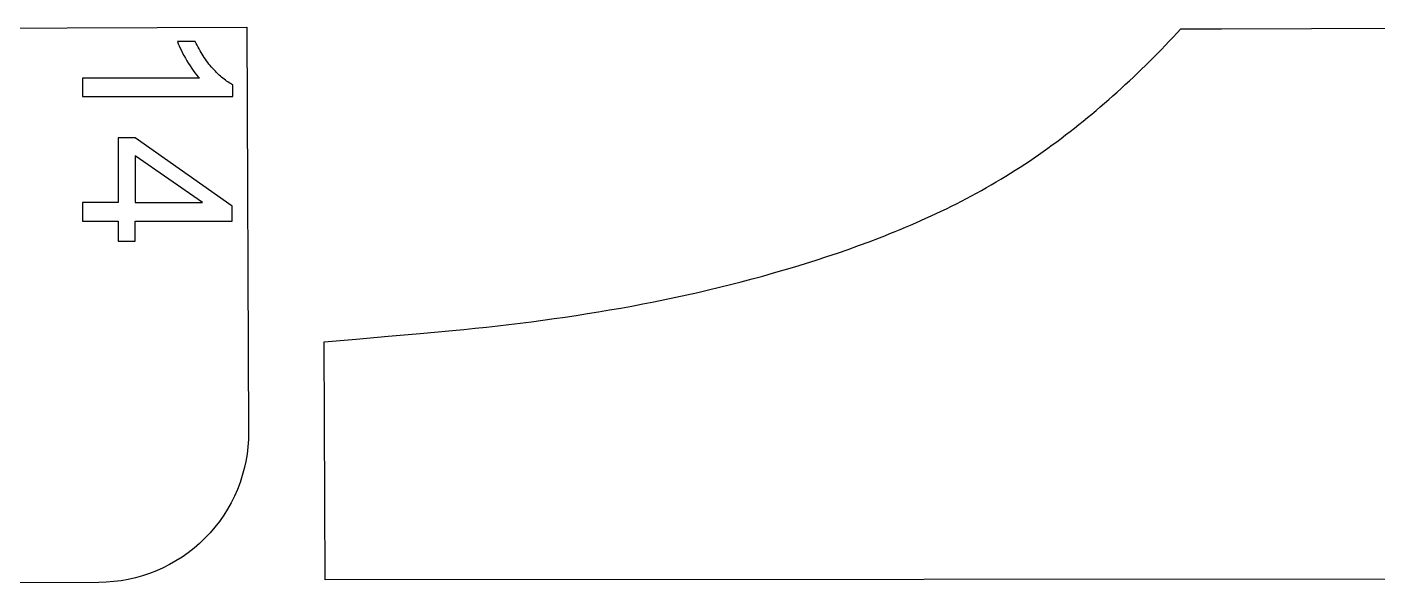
# Model space of a CAD drawing. Extents: x -8894 to -3022, y 6798 to 8329.
# Drawn here: x -8518.4 to -8067.5, y 8143.7 to 8329.3 of the extents above; entities that cross this region are included whole.
import ezdxf

# ---------------------------------------------------------------- set-up
doc = ezdxf.new("R2010")
doc.units = 0
doc.layers.add('LAYER_03', color=7, linetype='CONTINUOUS')
doc.layers.add('STEVILKE', color=7, linetype='CONTINUOUS')

msp = doc.modelspace()

# ---------------------------------------------------------------- linework, layer by layer
at = {"layer": 'LAYER_03'}
msp.add_lwpolyline([(-8595.02, 8328.63), (-8445.02, 8329.28), (-8444.43, 8194.13, -0.415325), (-8494.41, 8143.91), (-8894.22, 8143.7)], format="xyb", dxfattribs=at)
msp.add_lwpolyline([(-8019.1, 8144.99), (-8418.91, 8144.76), (-8419.26, 8224.14), (-8408.55, 8225.08), (-8397.84, 8226.03), (-8387.13, 8227), (-8376.43, 8227.99), (-8372.64, 8228.35), (-8368.86, 8228.73), (-8365.08, 8229.13), (-8361.3, 8229.54), (-8357.53, 8229.98), (-8353.75, 8230.44), (-8349.98, 8230.92), (-8346.21, 8231.41), (-8342.49, 8231.93), (-8338.78, 8232.46), (-8335.06, 8233.02), (-8331.35, 8233.6), (-8327.64, 8234.2), (-8323.94, 8234.82), (-8320.24, 8235.47), (-8316.55, 8236.14), (-8312.86, 8236.84), (-8309.18, 8237.56), (-8305.5, 8238.3), (-8301.84, 8239.07), (-8298.18, 8239.87), (-8294.53, 8240.69), (-8290.89, 8241.54), (-8287.25, 8242.41), (-8283.63, 8243.31), (-8280.01, 8244.24), (-8276.4, 8245.19), (-8272.8, 8246.16), (-8269.21, 8247.17), (-8265.63, 8248.2), (-8262.06, 8249.26), (-8258.5, 8250.35), (-8254.94, 8251.48), (-8251.4, 8252.63), (-8247.87, 8253.82), (-8244.35, 8255.05), (-8240.84, 8256.3), (-8237.35, 8257.6), (-8233.86, 8258.93), (-8232.12, 8259.62), (-8230.39, 8260.31), (-8228.66, 8261.01), (-8226.93, 8261.72), (-8225.2, 8262.44), (-8223.48, 8263.17), (-8221.77, 8263.92), (-8220.05, 8264.67), (-8218.34, 8265.44), (-8216.64, 8266.22), (-8214.93, 8267.01), (-8213.24, 8267.81), (-8211.54, 8268.63), (-8209.85, 8269.46), (-8208.17, 8270.31), (-8206.49, 8271.17), (-8204.81, 8272.04), (-8203.14, 8272.93), (-8201.48, 8273.83), (-8199.83, 8274.74), (-8198.18, 8275.67), (-8196.55, 8276.6), (-8194.92, 8277.55), (-8193.31, 8278.52), (-8191.71, 8279.49), (-8190.11, 8280.48), (-8188.53, 8281.47), (-8186.95, 8282.48), (-8185.39, 8283.51), (-8183.83, 8284.54), (-8182.28, 8285.59), (-8180.75, 8286.65), (-8179.22, 8287.72), (-8177.7, 8288.8), (-8176.2, 8289.9), (-8174.7, 8291), (-8173.21, 8292.12), (-8171.72, 8293.24), (-8170.25, 8294.38), (-8168.79, 8295.53), (-8167.33, 8296.69), (-8165.88, 8297.86), (-8164.44, 8299.03), (-8163.01, 8300.22), (-8161.58, 8301.42), (-8160.16, 8302.62), (-8158.75, 8303.84), (-8157.35, 8305.06), (-8155.95, 8306.3), (-8154.56, 8307.54), (-8153.18, 8308.79), (-8151.8, 8310.05), (-8150.44, 8311.32), (-8149.08, 8312.59), (-8147.72, 8313.88), (-8146.38, 8315.18), (-8145.04, 8316.48), (-8143.71, 8317.8), (-8142.38, 8319.12), (-8141.07, 8320.45), (-8139.76, 8321.79), (-8138.45, 8323.14), (-8137.16, 8324.5), (-8135.87, 8325.86), (-8134.58, 8327.24), (-8133.31, 8328.62), (-8119.71, 8328.63), (-7969.71, 8329.28)], dxfattribs=at)
at = {"layer": 'STEVILKE'}
for points in [[(-8460.8, 8312.17), (-8499.89, 8312.17), (-8499.89, 8306.03), (-8449.72, 8306.03), (-8449.72, 8309.99), (-8450.13, 8310.2), (-8450.53, 8310.42), (-8450.94, 8310.67), (-8451.35, 8310.93), (-8451.77, 8311.21), (-8452.18, 8311.5), (-8452.59, 8311.82), (-8453.01, 8312.15), (-8453.43, 8312.5), (-8453.85, 8312.87), (-8454.27, 8313.25), (-8454.69, 8313.65), (-8455.12, 8314.07), (-8455.54, 8314.51), (-8455.97, 8314.97), (-8456.4, 8315.44), (-8456.83, 8315.93), (-8457.25, 8316.42), (-8457.66, 8316.93), (-8458.06, 8317.45), (-8458.45, 8317.97), (-8458.84, 8318.51), (-8459.22, 8319.06), (-8459.59, 8319.61), (-8459.95, 8320.18), (-8460.31, 8320.76), (-8460.65, 8321.35), (-8460.99, 8321.95), (-8461.32, 8322.55), (-8461.64, 8323.17), (-8461.96, 8323.8), (-8462.26, 8324.44), (-8468.19, 8324.44), (-8467.91, 8323.71), (-8467.6, 8322.96), (-8467.25, 8322.19), (-8466.87, 8321.39), (-8466.46, 8320.57), (-8466.02, 8319.73), (-8465.54, 8318.87), (-8465.02, 8317.98), (-8464.5, 8317.1), (-8463.97, 8316.27), (-8463.44, 8315.48), (-8462.91, 8314.73), (-8462.38, 8314.02), (-8461.86, 8313.36), (-8461.33, 8312.74), (-8461.06, 8312.45)], [(-8499.89, 8270.65), (-8499.89, 8264.52), (-8487.93, 8264.52), (-8487.93, 8257.77), (-8482.31, 8257.77), (-8482.31, 8264.52), (-8449.93, 8264.52), (-8449.93, 8269.53), (-8482.31, 8292.33), (-8487.93, 8292.33), (-8487.93, 8270.65)], [(-8482.31, 8270.65), (-8459.78, 8270.65), (-8482.31, 8286.3)]]:
    msp.add_lwpolyline(points, close=True, dxfattribs=at)

doc.saveas('drawing.dxf')
